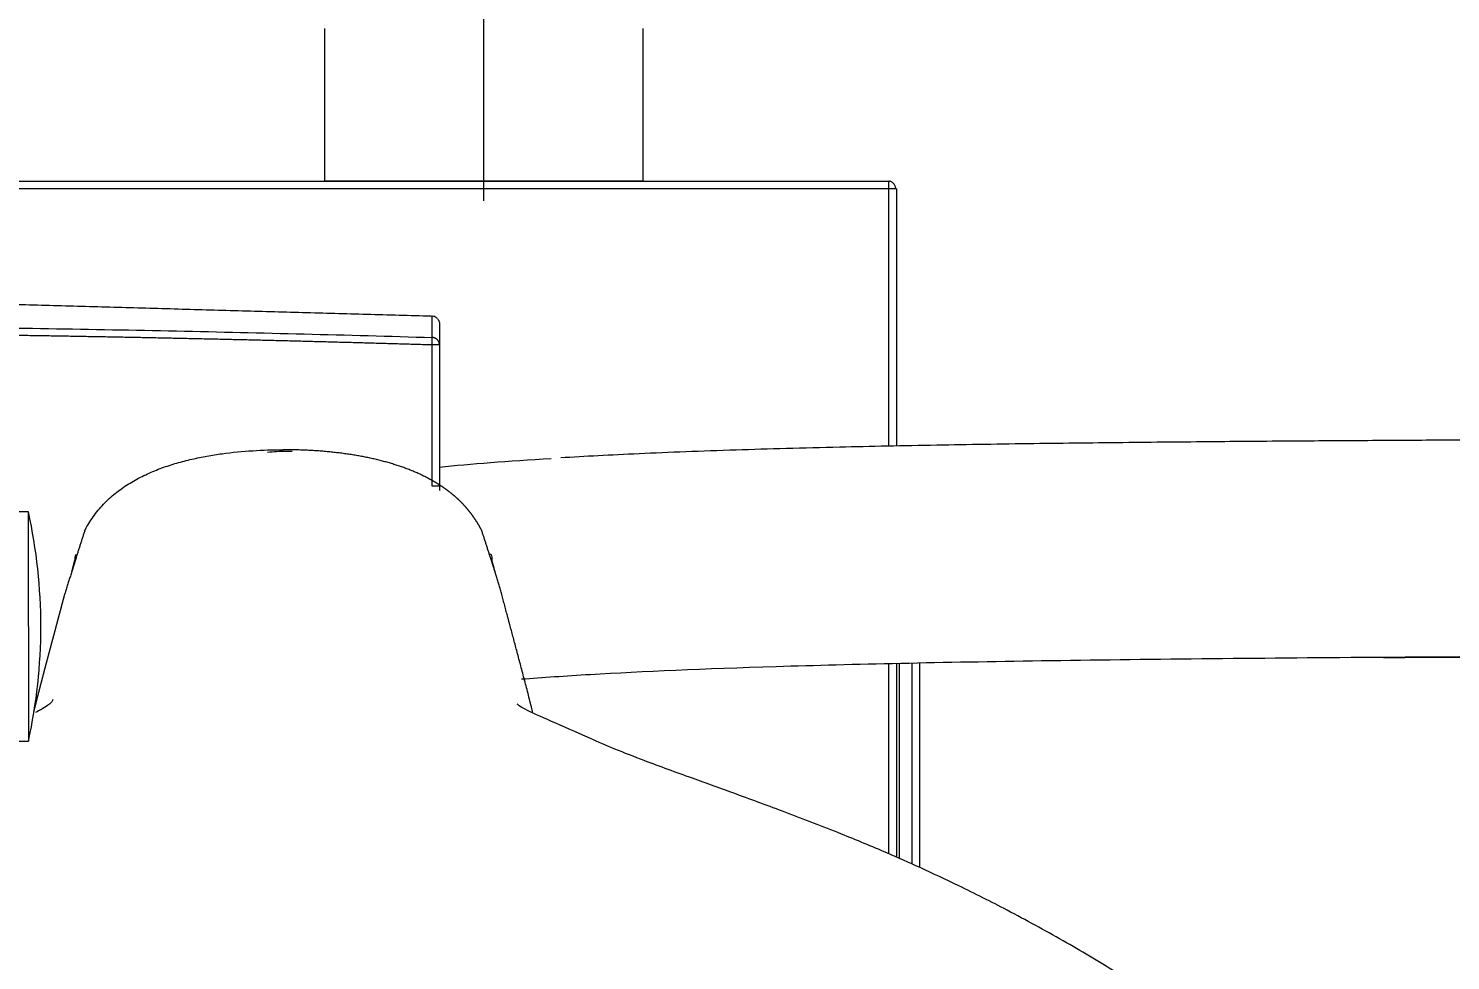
# Model space of a CAD drawing. Extents: x 8896 to 12055, y -91 to 2224.
# Drawn here: x 9926.9 to 10020, y 1918.3 to 1979.3 of the extents above; entities that cross this region are included whole.
import ezdxf

# ---------------------------------------------------------------- set-up
doc = ezdxf.new("R2010")
doc.units = 0
doc.header["$LTSCALE"] = 10
doc.header["$MEASUREMENT"] = 0
doc.header["$PDMODE"] = 3
doc.header["$PDSIZE"] = -10
doc.linetypes.add('CENTER2', pattern=[28.575, 19.05, -3.175, 3.175, -3.175])
doc.layers.get('0').update_dxf_attribs({"linetype": 'CONTINUOUS'})
doc.layers.get('DEFPOINTS').update_dxf_attribs({"linetype": 'CONTINUOUS'})
doc.layers.add('1', color=7, linetype='CONTINUOUS')
doc.layers.add('Cneter', color=1, linetype='CENTER2', lineweight=13)
doc.styles.add('Daelim Dimension', font='')
doc.styles.get('Daelim Dimension').set_extended_font_data('나눔고딕')
doc.dimstyles.new('DEFAULT', dxfattribs={"dimscale": 2, "dimtxt": 2, "dimasz": 2, "dimexe": 0, "dimexo": 2, "dimgap": 1, "dimtad": 1, "dimdec": 1, "dimzin": 9, "dimdsep": 46, "dimtxsty": 'Daelim Dimension', "dimcen": 0.5, "dimclrd": 5, "dimclre": 5, "dimclrt": 256, "dimadec": 1, "dimazin": 0, "dimtfac": 1, "dimtdec": 1, "dimtix": 1, "dimtmove": 0, "dimatfit": 3, "dimfxl": 1, "dimtolj": 1, "dimtzin": 1, "dimlwd": 9, "dimlwe": 9, "dimarcsym": 0})

# ---------------------------------------------------------------- blocks, each defined once
blk = doc.blocks.new('*D24')
at = {"color": 5, "lineweight": 9, "ltscale": 0.5, "transparency": 16777216}
for p, q in [((10020.759, 2037.532), (10186.064, 2037.532)), ((10184.064, 1476.675), (10184.064, 2029.532)), ((9885.814, 1468.675), (10186.064, 1468.675))]:
    blk.add_line(p, q, dxfattribs=at)
at = {"color": 5, "ltscale": 0.5, "transparency": 16777216}
for points in [[(10182.731, 2029.532), (10185.397, 2029.532), (10184.064, 2037.532)], [(10182.731, 1476.675), (10185.397, 1476.675), (10184.064, 1468.675)]]:
    blk.add_solid(points, dxfattribs=at)
at = {"layer": 'DEFPOINTS', "color": 0, "ltscale": 0.5, "transparency": 16777216}
for p in [(10016.759, 2037.532), (10184.064, 2037.532), (9881.814, 1468.675)]:
    blk.add_point(p, dxfattribs=at)
at = {"color": 7, "ltscale": 0.5, "transparency": 16777216, "insert": (10171.177, 1753.103), "char_height": 20, "attachment_point": 5, "rotation": 90, "style": 'Daelim Dimension'}
blk.add_mtext('\\A1;569', dxfattribs=at)

msp = doc.modelspace()

# ---------------------------------------------------------------- linework, layer by layer
at = {"layer": '1', "color": 7, "linetype": 'Continuous', "lineweight": 18}
for p, q in [((9946.357, 1969.28), (9946.357, 1979.28)), ((9967.157, 1979.28), (9967.157, 1969.28)), ((9890.259, 1969.28), (9983.262, 1969.28)), ((9967.157, 1969.28), (9946.357, 1969.28)), ((9983.762, 1968.78), (9983.724, 1968.78)), ((9926.949, 1947.651), (9914.762, 1947.651)), ((9926.949, 1940.151), (9926.949, 1947.651)), ((9926.949, 1940.151), (9926.949, 1932.651)), ((9983.962, 1924.971), (9983.962, 1937.725)), ((9984.762, 1937.743), (9984.762, 1924.616)), ((9914.762, 1932.651), (9926.949, 1932.651))]:
    msp.add_line(p, q, dxfattribs=at)
at = {"layer": '1', "color": 7, "linetype": 'Continuous', "lineweight": 13}
for p, q in [((9983.262, 1968.78), (9890.259, 1968.78)), ((9983.262, 1968.78), (9983.262, 1969.28)), ((9983.724, 1968.78), (9983.262, 1968.78))]:
    msp.add_line(p, q, dxfattribs=at)
at = {"layer": '1', "color": 7, "linetype": 'Continuous', "lineweight": 18}
for start, end in [(0, 12.37363), (347.62637, 0)]:
    msp.add_arc((9892.762, 1940.151), 35, start, end, dxfattribs=at)
at = {"layer": '1', "color": 7, "linetype": 'Continuous', "lineweight": 13}
msp.add_ellipse((9956.465, 1944.644), major_axis=(-0.771, -0.215), ratio=0.101907, start_param=3.140243, end_param=3.649542, dxfattribs=at)
at = {"layer": '1', "color": 7, "linetype": 'Continuous', "lineweight": 18}
for points, knots in [([(9983.724, 1968.78), (9983.721, 1968.811), (9983.71, 1968.873), (9983.679, 1968.966), (9983.634, 1969.054), (9983.576, 1969.131), (9983.507, 1969.196), (9983.429, 1969.245), (9983.344, 1969.275), (9983.287, 1969.281), (9983.258, 1969.28)], [0, 0, 0, 0, 0.118893, 0.242047, 0.366971, 0.491052, 0.616125, 0.7444, 0.873248, 1, 1, 1, 1]), ([(9953.712, 1960.295), (9953.688, 1960.319), (9953.638, 1960.363), (9953.523, 1960.425), (9953.431, 1960.445), (9953.367, 1960.448)], [0, 0, 0, 0, 0.262891, 0.520484, 1, 1, 1, 1]), ([(9953.712, 1960.295), (9953.736, 1960.27), (9953.777, 1960.217), (9953.835, 1960.101), (9953.852, 1960.008), (9953.852, 1959.944)], [0, 0, 0, 0, 0.262896, 0.52049, 1, 1, 1, 1]), ([(9953.852, 1959.948), (9953.852, 1959.948), (9953.852, 1959.901), (9953.852, 1959.542), (9953.852, 1958.947), (9953.852, 1958.575)], [0, 0, 0, 0, 0.177857, 0.588929, 1, 1, 1, 1]), ([(9953.852, 1958.575), (9953.852, 1958.578), (9953.852, 1958.586), (9953.851, 1958.596), (9953.851, 1958.607), (9953.85, 1958.618), (9953.849, 1958.629), (9953.847, 1958.641), (9953.846, 1958.652), (9953.844, 1958.663), (9953.841, 1958.675), (9953.839, 1958.686), (9953.836, 1958.698), (9953.832, 1958.71), (9953.829, 1958.721), (9953.825, 1958.733), (9953.82, 1958.745), (9953.811, 1958.769), (9953.794, 1958.803), (9953.768, 1958.845), (9953.741, 1958.881), (9953.711, 1958.914), (9953.676, 1958.946), (9953.637, 1958.975), (9953.598, 1958.999), (9953.564, 1959.015), (9953.537, 1959.026), (9953.518, 1959.033), (9953.498, 1959.04), (9953.478, 1959.045), (9953.457, 1959.05), (9953.436, 1959.054), (9953.415, 1959.057), (9953.393, 1959.059), (9953.379, 1959.06), (9953.371, 1959.06)], [0, 0, 0, 0, 0.014219, 0.028632, 0.043239, 0.058038, 0.073027, 0.088206, 0.103572, 0.119123, 0.134856, 0.15077, 0.166862, 0.183129, 0.199567, 0.216174, 0.232946, 0.24988, 0.320664, 0.385867, 0.445562, 0.499889, 0.566214, 0.629818, 0.690943, 0.749899, 0.776889, 0.803997, 0.831257, 0.858702, 0.886367, 0.91429, 0.94251, 0.971066, 1, 1, 1, 1]), ([(10106, 1952.354), (10104.837, 1952.359), (10102.134, 1952.368), (10096.812, 1952.382), (10090.816, 1952.395), (10084.408, 1952.408), (10077.199, 1952.42), (10069.319, 1952.43), (10060.955, 1952.436), (10052.869, 1952.435), (10045.159, 1952.428), (10037.912, 1952.414), (10031.36, 1952.394), (10025.513, 1952.371), (10020.324, 1952.345), (10015.371, 1952.315), (10010.257, 1952.282), (10004.693, 1952.239), (9998.751, 1952.184), (9992.534, 1952.11), (9986.175, 1952.012), (9979.574, 1951.879), (9972.967, 1951.697), (9966.877, 1951.464), (9963.356, 1951.278), (9961.788, 1951.181)], [0, 0, 0, 0, 0.049637, 0.09733, 0.143087, 0.186927, 0.228849, 0.280846, 0.329578, 0.37505, 0.420155, 0.461526, 0.499166, 0.533078, 0.563262, 0.590626, 0.621379, 0.65552, 0.693045, 0.733955, 0.778259, 0.825958, 0.882354, 0.942883, 1, 1, 1, 1]), ([(9930.628, 1946.416), (9930.693, 1946.54), (9930.76, 1946.663), (9931.008, 1947.086), (9931.206, 1947.376), (9931.534, 1947.791), (9931.648, 1947.925), (9931.886, 1948.185), (9932.01, 1948.311), (9932.265, 1948.553), (9932.397, 1948.669), (9932.667, 1948.892), (9932.943, 1949.106), (9933.23, 1949.303), (9933.522, 1949.491), (9933.818, 1949.67), (9934.122, 1949.834), (9934.428, 1949.991), (9934.583, 1950.066), (9935.051, 1950.279), (9935.368, 1950.408), (9936.009, 1950.642), (9936.332, 1950.747), (9936.983, 1950.937), (9937.311, 1951.022), (9937.969, 1951.174), (9938.299, 1951.241), (9938.961, 1951.361), (9939.293, 1951.413), (9940.291, 1951.549), (9940.958, 1951.613), (9942.292, 1951.697), (9942.96, 1951.717), (9943.627, 1951.717)], [0, 0, 0, 0, 0.027761, 0.027761, 0.097207, 0.097207, 0.131929, 0.131929, 0.166652, 0.166652, 0.201375, 0.201375, 0.236098, 0.270821, 0.270821, 0.305544, 0.340266, 0.340266, 0.374989, 0.374989, 0.444435, 0.444435, 0.51388, 0.51388, 0.583326, 0.583326, 0.652772, 0.652772, 0.722217, 0.722217, 0.861109, 0.861109, 1, 1, 1, 1]), ([(9956.627, 1946.411), (9956.623, 1946.418), (9956.613, 1946.439), (9956.595, 1946.473), (9956.573, 1946.514), (9956.551, 1946.554), (9956.529, 1946.594), (9956.507, 1946.635), (9956.485, 1946.675), (9956.462, 1946.715), (9956.439, 1946.754), (9956.416, 1946.794), (9956.392, 1946.833), (9956.369, 1946.873), (9956.345, 1946.912), (9956.321, 1946.951), (9956.296, 1946.99), (9956.272, 1947.029), (9956.247, 1947.068), (9956.222, 1947.106), (9956.197, 1947.145), (9956.171, 1947.183), (9956.146, 1947.221), (9956.12, 1947.259), (9956.093, 1947.297), (9956.067, 1947.334), (9956.04, 1947.372), (9956.014, 1947.409), (9955.987, 1947.446), (9955.959, 1947.483), (9955.932, 1947.52), (9955.904, 1947.556), (9955.876, 1947.593), (9955.848, 1947.629), (9955.819, 1947.665), (9955.791, 1947.701), (9955.762, 1947.737), (9955.733, 1947.773), (9955.703, 1947.808), (9955.674, 1947.843), (9955.644, 1947.878), (9955.614, 1947.913), (9955.584, 1947.948), (9955.553, 1947.982), (9955.523, 1948.016), (9955.492, 1948.051), (9955.461, 1948.084), (9955.429, 1948.118), (9955.398, 1948.152), (9955.366, 1948.185), (9955.334, 1948.218), (9955.302, 1948.251), (9955.269, 1948.284), (9955.237, 1948.316), (9955.204, 1948.349), (9955.171, 1948.381), (9955.138, 1948.413), (9955.104, 1948.445), (9955.071, 1948.476), (9955.037, 1948.508), (9955.003, 1948.539), (9954.968, 1948.57), (9954.934, 1948.601), (9954.899, 1948.632), (9954.864, 1948.662), (9954.829, 1948.692), (9954.794, 1948.723), (9954.758, 1948.753), (9954.722, 1948.782), (9954.687, 1948.812), (9954.65, 1948.841), (9954.614, 1948.871), (9954.578, 1948.9), (9954.541, 1948.928), (9954.504, 1948.957), (9954.467, 1948.986), (9954.43, 1949.014), (9954.392, 1949.042), (9954.355, 1949.07), (9954.317, 1949.098), (9954.279, 1949.126), (9954.241, 1949.153), (9954.202, 1949.18), (9954.164, 1949.207), (9954.125, 1949.234), (9954.086, 1949.261), (9954.047, 1949.288), (9954.008, 1949.314), (9953.968, 1949.34), (9953.929, 1949.366), (9953.889, 1949.392), (9953.849, 1949.418), (9953.809, 1949.444), (9953.768, 1949.469), (9953.728, 1949.494), (9953.687, 1949.519), (9953.646, 1949.544), (9953.605, 1949.569), (9953.564, 1949.593), (9953.523, 1949.618), (9953.481, 1949.642), (9953.44, 1949.666), (9953.398, 1949.69), (9953.356, 1949.714), (9953.314, 1949.737), (9953.272, 1949.76), (9953.229, 1949.784), (9953.187, 1949.807), (9953.144, 1949.83), (9953.101, 1949.852), (9953.058, 1949.875), (9952.989, 1949.911), (9952.893, 1949.959), (9952.77, 1950.02), (9952.645, 1950.079), (9952.519, 1950.138), (9952.391, 1950.196), (9952.261, 1950.252), (9952.129, 1950.308), (9951.996, 1950.363), (9951.861, 1950.416), (9951.724, 1950.469), (9951.586, 1950.52), (9951.446, 1950.571), (9951.304, 1950.62), (9951.161, 1950.669), (9951.016, 1950.716), (9950.87, 1950.762), (9950.722, 1950.807), (9950.572, 1950.851), (9950.421, 1950.894), (9950.269, 1950.936), (9950.115, 1950.977), (9949.959, 1951.017), (9949.802, 1951.056), (9949.644, 1951.093), (9949.484, 1951.13), (9949.323, 1951.165), (9949.161, 1951.2), (9948.997, 1951.233), (9948.832, 1951.265), (9948.666, 1951.296), (9948.498, 1951.326), (9948.329, 1951.355), (9948.159, 1951.382), (9947.988, 1951.409), (9947.816, 1951.434), (9947.642, 1951.459), (9947.468, 1951.482), (9947.292, 1951.504), (9947.116, 1951.525), (9946.939, 1951.545), (9946.76, 1951.564), (9946.581, 1951.582), (9946.401, 1951.598), (9946.22, 1951.614), (9946.038, 1951.628), (9945.856, 1951.641), (9945.673, 1951.654), (9945.489, 1951.665), (9945.305, 1951.675), (9945.12, 1951.684), (9944.935, 1951.692), (9944.749, 1951.699), (9944.563, 1951.704), (9944.376, 1951.709), (9944.189, 1951.713), (9944.002, 1951.715), (9943.815, 1951.717), (9943.69, 1951.717), (9943.627, 1951.717)], [0, 0, 0, 0, 0.001659, 0.004781, 0.007904, 0.011027, 0.01415, 0.017273, 0.020396, 0.023519, 0.026642, 0.029765, 0.032888, 0.036011, 0.039134, 0.042257, 0.04538, 0.048503, 0.051626, 0.054749, 0.057871, 0.060994, 0.064117, 0.06724, 0.070362, 0.073485, 0.076607, 0.07973, 0.082853, 0.085975, 0.089098, 0.09222, 0.095343, 0.098465, 0.101588, 0.104711, 0.107834, 0.110956, 0.114079, 0.117203, 0.120326, 0.123449, 0.126573, 0.129697, 0.132821, 0.135945, 0.13907, 0.142195, 0.145321, 0.148447, 0.151574, 0.154702, 0.157831, 0.160961, 0.164092, 0.167224, 0.170357, 0.173492, 0.176629, 0.179767, 0.182906, 0.186048, 0.189191, 0.192336, 0.195483, 0.198632, 0.201783, 0.204936, 0.208092, 0.21125, 0.21441, 0.217573, 0.220738, 0.223906, 0.227077, 0.23025, 0.233426, 0.236605, 0.239787, 0.242972, 0.24616, 0.249351, 0.252545, 0.255742, 0.258943, 0.262147, 0.265354, 0.268564, 0.271778, 0.274995, 0.278216, 0.28144, 0.284668, 0.2879, 0.291135, 0.294374, 0.297616, 0.300862, 0.304112, 0.307366, 0.310623, 0.313884, 0.317149, 0.320418, 0.323691, 0.326968, 0.330248, 0.333533, 0.336821, 0.340114, 0.34341, 0.346711, 0.355931, 0.365227, 0.3746, 0.384049, 0.393576, 0.403181, 0.412864, 0.422626, 0.432466, 0.442386, 0.452385, 0.462464, 0.472623, 0.482861, 0.493179, 0.503576, 0.514053, 0.524608, 0.535242, 0.545954, 0.556744, 0.567612, 0.578556, 0.589575, 0.60067, 0.61184, 0.623083, 0.634399, 0.645786, 0.657244, 0.668771, 0.680366, 0.692028, 0.703756, 0.715547, 0.727401, 0.739316, 0.75129, 0.763322, 0.775409, 0.78755, 0.799743, 0.811986, 0.824277, 0.836613, 0.848993, 0.861414, 0.873873, 0.886368, 0.898897, 0.911457, 0.924045, 0.936658, 0.949294, 0.961949, 0.97462, 0.987305, 1, 1, 1, 1]), ([(9929.784, 1943.748), (9929.79, 1943.771), (9929.812, 1943.854), (9929.85, 1943.995), (9929.896, 1944.169), (9929.942, 1944.339), (9929.972, 1944.45), (9929.986, 1944.505)], [0, 0, 0, 0, 0.090214, 0.323923, 0.553644, 0.779097, 1, 1, 1, 1]), ([(9930.018, 1944.857), (9930.002, 1944.799), (9929.991, 1944.739), (9929.981, 1944.621), (9929.981, 1944.562), (9929.986, 1944.505)], [0, 0, 0, 0, 0.5, 0.5, 1, 1, 1, 1]), ([(9957.268, 1944.504), (9957.277, 1944.471), (9957.295, 1944.405), (9957.322, 1944.304), (9957.349, 1944.201), (9957.377, 1944.097), (9957.406, 1943.992), (9957.434, 1943.885), (9957.456, 1943.805), (9957.467, 1943.761), (9957.469, 1943.754)], [0, 0, 0, 0, 0.13369, 0.269107, 0.406187, 0.544867, 0.685085, 0.826779, 0.969886, 1, 1, 1, 1]), ([(9927.292, 1934.518), (9927.292, 1934.519), (9927.293, 1934.521), (9927.295, 1934.531), (9927.298, 1934.54), (9927.302, 1934.558), (9927.304, 1934.567), (9927.309, 1934.585), (9927.311, 1934.594), (9927.315, 1934.612), (9927.318, 1934.621), (9927.322, 1934.639), (9927.324, 1934.648), (9927.329, 1934.665), (9927.331, 1934.674), (9927.335, 1934.692), (9927.338, 1934.701), (9927.342, 1934.719), (9927.344, 1934.728), (9927.349, 1934.746), (9927.351, 1934.754), (9927.355, 1934.772), (9927.357, 1934.781), (9927.362, 1934.799), (9927.364, 1934.808), (9927.368, 1934.825), (9927.371, 1934.834), (9927.375, 1934.852), (9927.377, 1934.861), (9927.382, 1934.878), (9927.384, 1934.887), (9927.388, 1934.905), (9927.391, 1934.914), (9927.395, 1934.931), (9927.397, 1934.94), (9927.402, 1934.957), (9927.404, 1934.966), (9927.408, 1934.984), (9927.41, 1934.993), (9927.415, 1935.01), (9927.417, 1935.019), (9927.421, 1935.036), (9927.424, 1935.045), (9927.428, 1935.063), (9927.43, 1935.071), (9927.435, 1935.089), (9927.437, 1935.098), (9927.441, 1935.115), (9927.443, 1935.124), (9927.448, 1935.141), (9927.45, 1935.15), (9927.455, 1935.168), (9927.457, 1935.176), (9927.461, 1935.194), (9927.463, 1935.203), (9927.468, 1935.22), (9927.47, 1935.229), (9927.475, 1935.246), (9927.477, 1935.255), (9927.481, 1935.273), (9927.483, 1935.281), (9927.488, 1935.299), (9927.49, 1935.308), (9927.495, 1935.325), (9927.497, 1935.334), (9927.501, 1935.352), (9927.503, 1935.36), (9927.508, 1935.378), (9927.51, 1935.387), (9927.515, 1935.404), (9927.517, 1935.413), (9927.521, 1935.431), (9927.524, 1935.44), (9927.528, 1935.457), (9927.53, 1935.466), (9927.535, 1935.484), (9927.537, 1935.492), (9927.542, 1935.51), (9927.544, 1935.519), (9927.548, 1935.536), (9927.551, 1935.545), (9927.555, 1935.563), (9927.557, 1935.572), (9927.562, 1935.589), (9927.564, 1935.598), (9927.569, 1935.616), (9927.571, 1935.625), (9927.575, 1935.642), (9927.578, 1935.651), (9927.582, 1935.669), (9927.585, 1935.678), (9927.589, 1935.695), (9927.591, 1935.704), (9927.596, 1935.722), (9927.598, 1935.731), (9927.603, 1935.749), (9927.605, 1935.757), (9927.61, 1935.775), (9927.612, 1935.784), (9927.616, 1935.802), (9927.619, 1935.811), (9927.623, 1935.828), (9927.625, 1935.837), (9927.63, 1935.855), (9927.632, 1935.864), (9927.637, 1935.882), (9927.639, 1935.891), (9927.644, 1935.908), (9927.646, 1935.917), (9927.651, 1935.935), (9927.653, 1935.944), (9927.657, 1935.962), (9927.66, 1935.97), (9927.664, 1935.988), (9927.667, 1935.997), (9927.671, 1936.015), (9927.673, 1936.024), (9927.678, 1936.041), (9927.68, 1936.05), (9927.685, 1936.068), (9927.687, 1936.077), (9927.692, 1936.095), (9927.694, 1936.104), (9927.699, 1936.121), (9927.701, 1936.13), (9927.706, 1936.148), (9927.708, 1936.157), (9927.712, 1936.175), (9927.715, 1936.184), (9927.719, 1936.201), (9927.722, 1936.21), (9927.726, 1936.228), (9927.729, 1936.237), (9927.733, 1936.255), (9927.736, 1936.264), (9927.74, 1936.281), (9927.742, 1936.29), (9927.747, 1936.308), (9927.749, 1936.317), (9927.754, 1936.335), (9927.756, 1936.344), (9927.761, 1936.361), (9927.763, 1936.37), (9927.768, 1936.388), (9927.77, 1936.397), (9927.775, 1936.415), (9927.777, 1936.424), (9927.782, 1936.441), (9927.784, 1936.45), (9927.789, 1936.468), (9927.791, 1936.477), (9927.796, 1936.495), (9927.798, 1936.504), (9927.803, 1936.522), (9927.805, 1936.531), (9927.81, 1936.548), (9927.812, 1936.557), (9927.817, 1936.575), (9927.819, 1936.584), (9927.823, 1936.602), (9927.826, 1936.611), (9927.83, 1936.629), (9927.833, 1936.637), (9927.837, 1936.655), (9927.84, 1936.664), (9927.844, 1936.682), (9927.847, 1936.691), (9927.851, 1936.709), (9927.854, 1936.718), (9927.858, 1936.736), (9927.861, 1936.745), (9927.865, 1936.762), (9927.868, 1936.771), (9927.872, 1936.789), (9927.875, 1936.798), (9927.879, 1936.816), (9927.882, 1936.825), (9927.887, 1936.843), (9927.889, 1936.852), (9927.894, 1936.87), (9927.896, 1936.879), (9927.901, 1936.897), (9927.903, 1936.905), (9927.908, 1936.923), (9927.91, 1936.932), (9927.915, 1936.95), (9927.917, 1936.959), (9927.922, 1936.977), (9927.924, 1936.986), (9927.929, 1937.004), (9927.931, 1937.013), (9927.936, 1937.031), (9927.938, 1937.04), (9927.943, 1937.058), (9927.945, 1937.067), (9927.95, 1937.084), (9927.952, 1937.093), (9927.957, 1937.111), (9927.959, 1937.12), (9927.964, 1937.138), (9927.966, 1937.147), (9927.971, 1937.165), (9927.973, 1937.173), (9927.978, 1937.191), (9927.98, 1937.2), (9927.985, 1937.218), (9927.987, 1937.227), (9927.992, 1937.244), (9927.994, 1937.253), (9927.999, 1937.271), (9928.001, 1937.28), (9928.006, 1937.298), (9928.008, 1937.306), (9928.013, 1937.324), (9928.015, 1937.333), (9928.02, 1937.351), (9928.022, 1937.36), (9928.027, 1937.377), (9928.029, 1937.386), (9928.034, 1937.404), (9928.036, 1937.412), (9928.041, 1937.43), (9928.043, 1937.439), (9928.048, 1937.456), (9928.05, 1937.465), (9928.055, 1937.483), (9928.057, 1937.492), (9928.062, 1937.509), (9928.064, 1937.518), (9928.069, 1937.535), (9928.071, 1937.544), (9928.076, 1937.562), (9928.078, 1937.571), (9928.083, 1937.588), (9928.085, 1937.597), (9928.09, 1937.614), (9928.092, 1937.623), (9928.097, 1937.64), (9928.099, 1937.649), (9928.104, 1937.667), (9928.106, 1937.675), (9928.11, 1937.693), (9928.113, 1937.701), (9928.117, 1937.719), (9928.12, 1937.728), (9928.124, 1937.745), (9928.127, 1937.754), (9928.131, 1937.771), (9928.134, 1937.78), (9928.138, 1937.797), (9928.14, 1937.806), (9928.145, 1937.823), (9928.147, 1937.832), (9928.152, 1937.849), (9928.154, 1937.857), (9928.159, 1937.875), (9928.161, 1937.883), (9928.166, 1937.901), (9928.168, 1937.909), (9928.173, 1937.926), (9928.175, 1937.935), (9928.179, 1937.952), (9928.182, 1937.961), (9928.186, 1937.978), (9928.189, 1937.987), (9928.193, 1938.004), (9928.195, 1938.012), (9928.2, 1938.03), (9928.202, 1938.038), (9928.207, 1938.055), (9928.209, 1938.064), (9928.214, 1938.081), (9928.216, 1938.09), (9928.22, 1938.107), (9928.223, 1938.115), (9928.227, 1938.132), (9928.23, 1938.141), (9928.234, 1938.158), (9928.236, 1938.167), (9928.241, 1938.184), (9928.243, 1938.192), (9928.248, 1938.209), (9928.25, 1938.218), (9928.255, 1938.235), (9928.257, 1938.243), (9928.261, 1938.26), (9928.264, 1938.269), (9928.268, 1938.286), (9928.271, 1938.295), (9928.275, 1938.312), (9928.277, 1938.32), (9928.282, 1938.337), (9928.284, 1938.346), (9928.289, 1938.363), (9928.291, 1938.371), (9928.295, 1938.388), (9928.298, 1938.397), (9928.302, 1938.413), (9928.305, 1938.422), (9928.309, 1938.439), (9928.311, 1938.447), (9928.316, 1938.464), (9928.318, 1938.473), (9928.323, 1938.49), (9928.325, 1938.498), (9928.329, 1938.515), (9928.332, 1938.523), (9928.336, 1938.54), (9928.338, 1938.549), (9928.343, 1938.566), (9928.345, 1938.574), (9928.35, 1938.591), (9928.352, 1938.599), (9928.356, 1938.616), (9928.359, 1938.624), (9928.363, 1938.641), (9928.365, 1938.65), (9928.37, 1938.666), (9928.372, 1938.675), (9928.377, 1938.692), (9928.379, 1938.7), (9928.383, 1938.717), (9928.386, 1938.725), (9928.39, 1938.742), (9928.392, 1938.75), (9928.397, 1938.767), (9928.399, 1938.775), (9928.403, 1938.792), (9928.406, 1938.8), (9928.41, 1938.817), (9928.412, 1938.825), (9928.417, 1938.842), (9928.419, 1938.85), (9928.423, 1938.867), (9928.426, 1938.875), (9928.43, 1938.891), (9928.432, 1938.9), (9928.437, 1938.916), (9928.439, 1938.924), (9928.443, 1938.941), (9928.446, 1938.949), (9928.45, 1938.966), (9928.452, 1938.974), (9928.457, 1938.991), (9928.459, 1938.999), (9928.463, 1939.015), (9928.465, 1939.023), (9928.47, 1939.04), (9928.472, 1939.048), (9928.476, 1939.065), (9928.479, 1939.073), (9928.483, 1939.089), (9928.485, 1939.097), (9928.49, 1939.114), (9928.492, 1939.122), (9928.496, 1939.138), (9928.498, 1939.147), (9928.503, 1939.163), (9928.505, 1939.171), (9928.509, 1939.188), (9928.512, 1939.196), (9928.516, 1939.212), (9928.518, 1939.22), (9928.523, 1939.237), (9928.525, 1939.245), (9928.529, 1939.261), (9928.531, 1939.269), (9928.536, 1939.286), (9928.538, 1939.294), (9928.542, 1939.31), (9928.544, 1939.318), (9928.549, 1939.335), (9928.551, 1939.343), (9928.555, 1939.359), (9928.558, 1939.367), (9928.562, 1939.383), (9928.564, 1939.392), (9928.568, 1939.408), (9928.571, 1939.416), (9928.575, 1939.432), (9928.577, 1939.44), (9928.582, 1939.457), (9928.584, 1939.465), (9928.588, 1939.481), (9928.59, 1939.489), (9928.595, 1939.505), (9928.597, 1939.513), (9928.601, 1939.53), (9928.603, 1939.538), (9928.608, 1939.554), (9928.61, 1939.562), (9928.614, 1939.578), (9928.616, 1939.586), (9928.621, 1939.602), (9928.623, 1939.61), (9928.627, 1939.627), (9928.629, 1939.635), (9928.634, 1939.651), (9928.636, 1939.659), (9928.64, 1939.675), (9928.642, 1939.683), (9928.647, 1939.699), (9928.649, 1939.707), (9928.653, 1939.724), (9928.655, 1939.732), (9928.66, 1939.748), (9928.662, 1939.756), (9928.666, 1939.772), (9928.668, 1939.78), (9928.673, 1939.796), (9928.675, 1939.804), (9928.679, 1939.82), (9928.681, 1939.828), (9928.685, 1939.844), (9928.688, 1939.852), (9928.692, 1939.869), (9928.694, 1939.877), (9928.698, 1939.893), (9928.701, 1939.901), (9928.705, 1939.917), (9928.707, 1939.925), (9928.711, 1939.941), (9928.714, 1939.949), (9928.718, 1939.965), (9928.72, 1939.973), (9928.724, 1939.989), (9928.726, 1939.997), (9928.731, 1940.013), (9928.733, 1940.021), (9928.737, 1940.038), (9928.739, 1940.046), (9928.744, 1940.062), (9928.746, 1940.07), (9928.75, 1940.086), (9928.752, 1940.094), (9928.757, 1940.11), (9928.759, 1940.118), (9928.763, 1940.134), (9928.765, 1940.142), (9928.769, 1940.158), (9928.772, 1940.166), (9928.776, 1940.182), (9928.778, 1940.19), (9928.782, 1940.206), (9928.784, 1940.214), (9928.789, 1940.23), (9928.791, 1940.238), (9928.795, 1940.254), (9928.797, 1940.262), (9928.802, 1940.278), (9928.804, 1940.286), (9928.808, 1940.302), (9928.81, 1940.31), (9928.815, 1940.326), (9928.817, 1940.334), (9928.821, 1940.351), (9928.823, 1940.359), (9928.827, 1940.375), (9928.83, 1940.383), (9928.834, 1940.399), (9928.836, 1940.407), (9928.84, 1940.423), (9928.842, 1940.431), (9928.847, 1940.447), (9928.849, 1940.455), (9928.853, 1940.471), (9928.855, 1940.479), (9928.86, 1940.495), (9928.862, 1940.503), (9928.866, 1940.519), (9928.868, 1940.527), (9928.872, 1940.543), (9928.874, 1940.551), (9928.879, 1940.567), (9928.881, 1940.575), (9928.885, 1940.591), (9928.887, 1940.599), (9928.892, 1940.615), (9928.894, 1940.623), (9928.898, 1940.639), (9928.9, 1940.647), (9928.904, 1940.663), (9928.907, 1940.671), (9928.911, 1940.687), (9928.913, 1940.695), (9928.917, 1940.711), (9928.919, 1940.719), (9928.924, 1940.735), (9928.926, 1940.743), (9928.93, 1940.759), (9928.932, 1940.767), (9928.936, 1940.782), (9928.939, 1940.79), (9928.943, 1940.806), (9928.945, 1940.814), (9928.949, 1940.83), (9928.951, 1940.838), (9928.956, 1940.854), (9928.958, 1940.862), (9928.962, 1940.878), (9928.964, 1940.886), (9928.968, 1940.902), (9928.97, 1940.91), (9928.975, 1940.926), (9928.977, 1940.934), (9928.981, 1940.95), (9928.983, 1940.958), (9928.988, 1940.974), (9928.99, 1940.982), (9928.994, 1940.998), (9928.996, 1941.006), (9929, 1941.022), (9929.002, 1941.03), (9929.007, 1941.046), (9929.009, 1941.054), (9929.013, 1941.07), (9929.015, 1941.078), (9929.019, 1941.094), (9929.022, 1941.102), (9929.026, 1941.118), (9929.028, 1941.126), (9929.032, 1941.142), (9929.034, 1941.15), (9929.039, 1941.166), (9929.041, 1941.174), (9929.045, 1941.19), (9929.047, 1941.198), (9929.051, 1941.213), (9929.053, 1941.221), (9929.058, 1941.237), (9929.06, 1941.245), (9929.064, 1941.261), (9929.066, 1941.269), (9929.07, 1941.285), (9929.073, 1941.293), (9929.077, 1941.309), (9929.079, 1941.317), (9929.083, 1941.333), (9929.085, 1941.341), (9929.09, 1941.357), (9929.092, 1941.365), (9929.096, 1941.381), (9929.098, 1941.389), (9929.102, 1941.405), (9929.105, 1941.413), (9929.109, 1941.429), (9929.111, 1941.437), (9929.115, 1941.453), (9929.117, 1941.461), (9929.121, 1941.477), (9929.124, 1941.485), (9929.128, 1941.501), (9929.13, 1941.509), (9929.134, 1941.525), (9929.136, 1941.533), (9929.141, 1941.549), (9929.143, 1941.557), (9929.147, 1941.572), (9929.149, 1941.58), (9929.153, 1941.596), (9929.155, 1941.604), (9929.16, 1941.62), (9929.162, 1941.628), (9929.166, 1941.644), (9929.168, 1941.652), (9929.172, 1941.668), (9929.175, 1941.676), (9929.179, 1941.692), (9929.181, 1941.7), (9929.185, 1941.716), (9929.187, 1941.724), (9929.192, 1941.74), (9929.194, 1941.748), (9929.198, 1941.764), (9929.2, 1941.772), (9929.204, 1941.788), (9929.206, 1941.796), (9929.211, 1941.812), (9929.213, 1941.82), (9929.217, 1941.836), (9929.219, 1941.844), (9929.224, 1941.86), (9929.226, 1941.868), (9929.23, 1941.884), (9929.232, 1941.892), (9929.236, 1941.908), (9929.238, 1941.916), (9929.243, 1941.932), (9929.245, 1941.94), (9929.249, 1941.956), (9929.251, 1941.964), (9929.255, 1941.98), (9929.258, 1941.988), (9929.262, 1942.004), (9929.264, 1942.012), (9929.268, 1942.028), (9929.27, 1942.037), (9929.275, 1942.053), (9929.277, 1942.061), (9929.281, 1942.077), (9929.283, 1942.085), (9929.287, 1942.101), (9929.29, 1942.109), (9929.294, 1942.125), (9929.296, 1942.133), (9929.3, 1942.149), (9929.302, 1942.157), (9929.307, 1942.173), (9929.309, 1942.181), (9929.313, 1942.197), (9929.315, 1942.206), (9929.32, 1942.222), (9929.322, 1942.23), (9929.326, 1942.246), (9929.328, 1942.254), (9929.332, 1942.27), (9929.335, 1942.278), (9929.339, 1942.294), (9929.341, 1942.302), (9929.344, 1942.314), (9929.345, 1942.317), (9929.346, 1942.321)], [0, 0, 0, 0, 0.000521, 0.000521, 0.003561, 0.003561, 0.0066, 0.0066, 0.009637, 0.009637, 0.012673, 0.012673, 0.015708, 0.015708, 0.018741, 0.018741, 0.021773, 0.021773, 0.024804, 0.024804, 0.027832, 0.027832, 0.030859, 0.030859, 0.033884, 0.033884, 0.036906, 0.036906, 0.039927, 0.039927, 0.042945, 0.042945, 0.045961, 0.045961, 0.048975, 0.048975, 0.051987, 0.051987, 0.054997, 0.054997, 0.058005, 0.058005, 0.061012, 0.061012, 0.064022, 0.064022, 0.067036, 0.067036, 0.070054, 0.070054, 0.073075, 0.073075, 0.0761, 0.0761, 0.079129, 0.079129, 0.082162, 0.082162, 0.085198, 0.085198, 0.088238, 0.088238, 0.091282, 0.091282, 0.09433, 0.09433, 0.097382, 0.097382, 0.100438, 0.100438, 0.103498, 0.103498, 0.106563, 0.106563, 0.109632, 0.109632, 0.112705, 0.112705, 0.115783, 0.115783, 0.118865, 0.118865, 0.121952, 0.121952, 0.125044, 0.125044, 0.12814, 0.12814, 0.131241, 0.131241, 0.134346, 0.134346, 0.137456, 0.137456, 0.140571, 0.140571, 0.143689, 0.143689, 0.146811, 0.146811, 0.149935, 0.149935, 0.153062, 0.153062, 0.156192, 0.156192, 0.159325, 0.159325, 0.162461, 0.162461, 0.1656, 0.1656, 0.168742, 0.168742, 0.171887, 0.171887, 0.175035, 0.175035, 0.178186, 0.178186, 0.181341, 0.181341, 0.184498, 0.184498, 0.187658, 0.187658, 0.190821, 0.190821, 0.193988, 0.193988, 0.197157, 0.197157, 0.200329, 0.200329, 0.203504, 0.203504, 0.206683, 0.206683, 0.209864, 0.209864, 0.213048, 0.213048, 0.216236, 0.216236, 0.219426, 0.219426, 0.22262, 0.22262, 0.225817, 0.225817, 0.229017, 0.229017, 0.23222, 0.23222, 0.235426, 0.235426, 0.238636, 0.238636, 0.241849, 0.241849, 0.245065, 0.245065, 0.248286, 0.248286, 0.251509, 0.251509, 0.254737, 0.254737, 0.257967, 0.257967, 0.261202, 0.261202, 0.26444, 0.26444, 0.267681, 0.267681, 0.270927, 0.270927, 0.274176, 0.274176, 0.277428, 0.277428, 0.280685, 0.280685, 0.283945, 0.283945, 0.287209, 0.287209, 0.290475, 0.290475, 0.293741, 0.293741, 0.297005, 0.297005, 0.30027, 0.30027, 0.303533, 0.303533, 0.306796, 0.306796, 0.310058, 0.310058, 0.31332, 0.31332, 0.316581, 0.316581, 0.319841, 0.319841, 0.323101, 0.323101, 0.32636, 0.32636, 0.329618, 0.329618, 0.332876, 0.332876, 0.336133, 0.336133, 0.339389, 0.339389, 0.342645, 0.342645, 0.3459, 0.3459, 0.349154, 0.349154, 0.352407, 0.352407, 0.355658, 0.355658, 0.358908, 0.358908, 0.362157, 0.362157, 0.365405, 0.365405, 0.368652, 0.368652, 0.371897, 0.371897, 0.375142, 0.375142, 0.378385, 0.378385, 0.381626, 0.381626, 0.384867, 0.384867, 0.388106, 0.388106, 0.391344, 0.391344, 0.394581, 0.394581, 0.397817, 0.397817, 0.401051, 0.401051, 0.404284, 0.404284, 0.407516, 0.407516, 0.410748, 0.410748, 0.41398, 0.41398, 0.417211, 0.417211, 0.420443, 0.420443, 0.423675, 0.423675, 0.426907, 0.426907, 0.430139, 0.430139, 0.433371, 0.433371, 0.436603, 0.436603, 0.439836, 0.439836, 0.443068, 0.443068, 0.4463, 0.4463, 0.449533, 0.449533, 0.452765, 0.452765, 0.455998, 0.455998, 0.459231, 0.459231, 0.462463, 0.462463, 0.465696, 0.465696, 0.468929, 0.468929, 0.472162, 0.472162, 0.475395, 0.475395, 0.478627, 0.478627, 0.481857, 0.481857, 0.485087, 0.485087, 0.488314, 0.488314, 0.491541, 0.491541, 0.494766, 0.494766, 0.49799, 0.49799, 0.501212, 0.501212, 0.504433, 0.504433, 0.507652, 0.507652, 0.510871, 0.510871, 0.514087, 0.514087, 0.517303, 0.517303, 0.520517, 0.520517, 0.523729, 0.523729, 0.526941, 0.526941, 0.530151, 0.530151, 0.533359, 0.533359, 0.536566, 0.536566, 0.539772, 0.539772, 0.542976, 0.542976, 0.546179, 0.546179, 0.549381, 0.549381, 0.552583, 0.552583, 0.555785, 0.555785, 0.558988, 0.558988, 0.562192, 0.562192, 0.565397, 0.565397, 0.568601, 0.568601, 0.571807, 0.571807, 0.575013, 0.575013, 0.578219, 0.578219, 0.581427, 0.581427, 0.584634, 0.584634, 0.587843, 0.587843, 0.591051, 0.591051, 0.594261, 0.594261, 0.597471, 0.597471, 0.600681, 0.600681, 0.603893, 0.603893, 0.607104, 0.607104, 0.610316, 0.610316, 0.613529, 0.613529, 0.616743, 0.616743, 0.619957, 0.619957, 0.623171, 0.623171, 0.626386, 0.626386, 0.629602, 0.629602, 0.63282, 0.63282, 0.63604, 0.63604, 0.639261, 0.639261, 0.642485, 0.642485, 0.645711, 0.645711, 0.648938, 0.648938, 0.652167, 0.652167, 0.655399, 0.655399, 0.658632, 0.658632, 0.661867, 0.661867, 0.665104, 0.665104, 0.668344, 0.668344, 0.671585, 0.671585, 0.674828, 0.674828, 0.678073, 0.678073, 0.68132, 0.68132, 0.68457, 0.68457, 0.687821, 0.687821, 0.691074, 0.691074, 0.694329, 0.694329, 0.697587, 0.697587, 0.700846, 0.700846, 0.704108, 0.704108, 0.707371, 0.707371, 0.710637, 0.710637, 0.713905, 0.713905, 0.717175, 0.717175, 0.720447, 0.720447, 0.723721, 0.723721, 0.726998, 0.726998, 0.730277, 0.730277, 0.733559, 0.733559, 0.736842, 0.736842, 0.740129, 0.740129, 0.743417, 0.743417, 0.746708, 0.746708, 0.750001, 0.750001, 0.753297, 0.753297, 0.756594, 0.756594, 0.759895, 0.759895, 0.763198, 0.763198, 0.766503, 0.766503, 0.76981, 0.76981, 0.77312, 0.77312, 0.776433, 0.776433, 0.779748, 0.779748, 0.783065, 0.783065, 0.786385, 0.786385, 0.789708, 0.789708, 0.793033, 0.793033, 0.796361, 0.796361, 0.799691, 0.799691, 0.803023, 0.803023, 0.806359, 0.806359, 0.809696, 0.809696, 0.813037, 0.813037, 0.816381, 0.816381, 0.819727, 0.819727, 0.823076, 0.823076, 0.826429, 0.826429, 0.829784, 0.829784, 0.833142, 0.833142, 0.836502, 0.836502, 0.839866, 0.839866, 0.843233, 0.843233, 0.846603, 0.846603, 0.849975, 0.849975, 0.853351, 0.853351, 0.85673, 0.85673, 0.860111, 0.860111, 0.863496, 0.863496, 0.866884, 0.866884, 0.870275, 0.870275, 0.873669, 0.873669, 0.877066, 0.877066, 0.880466, 0.880466, 0.883869, 0.883869, 0.887276, 0.887276, 0.890686, 0.890686, 0.894099, 0.894099, 0.897515, 0.897515, 0.900934, 0.900934, 0.904357, 0.904357, 0.907783, 0.907783, 0.911213, 0.911213, 0.914648, 0.914648, 0.918086, 0.918086, 0.92153, 0.92153, 0.924978, 0.924978, 0.92843, 0.92843, 0.931887, 0.931887, 0.935348, 0.935348, 0.938814, 0.938814, 0.942285, 0.942285, 0.945761, 0.945761, 0.949241, 0.949241, 0.952726, 0.952726, 0.956215, 0.956215, 0.95971, 0.95971, 0.963209, 0.963209, 0.966713, 0.966713, 0.970222, 0.970222, 0.973736, 0.973736, 0.977255, 0.977255, 0.980779, 0.980779, 0.984309, 0.984309, 0.987843, 0.987843, 0.991382, 0.991382, 0.994927, 0.994927, 0.998477, 0.998477, 1, 1, 1, 1]), ([(9959.966, 1934.502), (9959.934, 1934.633), (9959.859, 1934.935), (9959.741, 1935.401), (9959.614, 1935.899), (9959.487, 1936.39), (9959.361, 1936.871), (9959.238, 1937.341), (9959.116, 1937.8), (9958.998, 1938.247), (9958.882, 1938.68), (9958.77, 1939.099), (9958.661, 1939.505), (9958.556, 1939.896), (9958.47, 1940.215), (9958.402, 1940.47), (9958.35, 1940.664), (9958.299, 1940.857), (9958.248, 1941.048), (9958.197, 1941.238), (9958.147, 1941.427), (9958.097, 1941.614), (9958.047, 1941.799), (9957.999, 1941.983), (9957.95, 1942.165), (9957.917, 1942.289), (9957.9, 1942.352), (9957.9, 1942.356)], [0, 0, 0, 0, 0.04191, 0.097334, 0.153119, 0.209147, 0.265259, 0.321289, 0.377062, 0.4324, 0.487121, 0.541119, 0.594334, 0.646674, 0.698008, 0.725045, 0.752169, 0.779369, 0.806634, 0.833953, 0.861313, 0.888703, 0.916116, 0.943547, 0.970992, 0.998444, 1, 1, 1, 1]), ([(10108.942, 1938.196), (10108.916, 1938.196), (10108.414, 1938.201), (10105.264, 1938.212), (10095.752, 1938.229), (10080.589, 1938.252), (10060.563, 1938.269), (10037.847, 1938.244), (10014.542, 1938.141), (9992.868, 1937.928), (9975.473, 1937.558), (9965.233, 1937.112), (9960.597, 1936.802), (9959.227, 1936.697)], [0, 0, 0, 0, 0.004252, 0.071456, 0.150446, 0.243717, 0.351246, 0.468769, 0.591337, 0.715265, 0.834991, 0.946761, 1, 1, 1, 1]), ([(10015.646, 1938.124), (10018.169, 1938.14), (10023.835, 1938.172), (10033.026, 1938.208), (10043.406, 1938.233), (10054.054, 1938.245), (10064.776, 1938.245), (10075.29, 1938.236), (10084.098, 1938.224), (10091.051, 1938.212), (10096.28, 1938.203), (10100.852, 1938.193), (10103.194, 1938.187), (10104.206, 1938.184)], [0, 0, 0, 0, 0.077881, 0.172807, 0.275095, 0.38474, 0.487311, 0.595544, 0.70942, 0.779152, 0.850833, 0.924455, 1, 1, 1, 1]), ([(9928.528, 1935.385), (9928.534, 1935.377), (9928.542, 1935.333), (9928.469, 1935.179), (9928.084, 1934.869), (9927.544, 1934.596), (9927.415, 1934.533)], [0, 0, 0, 0, 0.140152, 0.473018, 0.886038, 1, 1, 1, 1]), ([(9998.121, 1917.539), (9996.982, 1918.242), (9994.636, 1919.635), (9991.196, 1921.512), (9988.068, 1923.091), (9985.433, 1924.328), (9982.859, 1925.467), (9979.941, 1926.676), (9976.636, 1927.951), (9973.357, 1929.158), (9970.258, 1930.273), (9967.592, 1931.237), (9965.358, 1932.114), (9963.251, 1933.033), (9961.09, 1933.989), (9959.344, 1934.737), (9958.925, 1935.073), (9958.942, 1935.075), (9958.944, 1935.074)], [0, 0, 0, 0, 0.077712, 0.158379, 0.227105, 0.281205, 0.327562, 0.391701, 0.47009, 0.540208, 0.605013, 0.678912, 0.72702, 0.770843, 0.852169, 0.930228, 0.996224, 1, 1, 1, 1])]:
    msp.add_open_spline(points, degree=3, knots=knots, dxfattribs=at)
at = {"layer": '1', "color": 7, "linetype": 'Continuous', "lineweight": 13}
for points, degree in [([(9983.262, 1951.947), (9983.262, 1968.78)], 1), ([(9919.909, 1959.767), (9925.482, 1959.699), (9936.633, 1959.513), (9947.79, 1959.228), (9953.371, 1959.06)], 3), ([(9953.371, 1949.338), (9953.371, 1952.415), (9953.371, 1955.493), (9953.372, 1958.571)], 3), ([(9983.262, 1925.28), (9983.262, 1937.707)], 1), ([(9985.262, 1937.751), (9985.262, 1924.395)], 1)]:
    msp.add_open_spline(points, degree=degree, dxfattribs=at)
at = {"layer": '1', "color": 7, "linetype": 'Continuous', "lineweight": 18}
for points, degree in [([(9983.762, 1968.78), (9983.762, 1951.956)], 1), ([(9953.573, 1960.44), (9919.909, 1961.381)], 1), ([(9953.852, 1958.575), (9953.852, 1957.037), (9953.852, 1953.962), (9953.852, 1950.888), (9953.852, 1949.351)], 3), ([(9961.163, 1951.132), (9958.309, 1950.96), (9955.889, 1950.771), (9953.85, 1950.564)], 3), ([(9953.852, 1949.351), (9953.852, 1949.32), (9953.852, 1949.261), (9953.852, 1949.178), (9953.852, 1949.113), (9953.852, 1949.07), (9953.852, 1949.059), (9953.852, 1949.059)], 3), ([(9930.632, 1946.411), (9930.007, 1944.508), (9929.333, 1942.285)], 2), ([(9957.907, 1942.335), (9957.24, 1944.528), (9956.624, 1946.406)], 2), ([(9983.762, 1937.72), (9983.762, 1925.06)], 1)]:
    msp.add_open_spline(points, degree=degree, dxfattribs=at)
at = {"layer": '1', "color": 7, "linetype": 'Continuous', "lineweight": 13}
for points, knots in [([(9953.371, 1959.06), (9953.371, 1959.069), (9953.371, 1959.087), (9953.371, 1959.113), (9953.371, 1959.138), (9953.371, 1959.164), (9953.371, 1959.189), (9953.371, 1959.214), (9953.371, 1959.239), (9953.371, 1959.263), (9953.371, 1959.287), (9953.371, 1959.311), (9953.371, 1959.335), (9953.371, 1959.359), (9953.371, 1959.382), (9953.371, 1959.405), (9953.371, 1959.428), (9953.371, 1959.45), (9953.371, 1959.472), (9953.371, 1959.494), (9953.371, 1959.516), (9953.371, 1959.538), (9953.371, 1959.559), (9953.371, 1959.58), (9953.371, 1959.601), (9953.371, 1959.621), (9953.371, 1959.641), (9953.371, 1959.661), (9953.371, 1959.681), (9953.371, 1959.701), (9953.371, 1959.72), (9953.371, 1959.739), (9953.371, 1959.758), (9953.371, 1959.776), (9953.371, 1959.794), (9953.371, 1959.812), (9953.371, 1959.83), (9953.371, 1959.848), (9953.371, 1959.865), (9953.371, 1959.882), (9953.371, 1959.899), (9953.371, 1959.915), (9953.371, 1959.931), (9953.371, 1959.947), (9953.371, 1959.963), (9953.371, 1959.979), (9953.371, 1959.994), (9953.371, 1960.009), (9953.371, 1960.024), (9953.371, 1960.038), (9953.371, 1960.052), (9953.371, 1960.066), (9953.371, 1960.08), (9953.371, 1960.094), (9953.371, 1960.107), (9953.371, 1960.12), (9953.371, 1960.133), (9953.371, 1960.145), (9953.371, 1960.157), (9953.371, 1960.169), (9953.371, 1960.181), (9953.371, 1960.193), (9953.371, 1960.204), (9953.371, 1960.215), (9953.371, 1960.226), (9953.371, 1960.236), (9953.371, 1960.246), (9953.371, 1960.256), (9953.371, 1960.266), (9953.371, 1960.275), (9953.371, 1960.285), (9953.371, 1960.294), (9953.371, 1960.302), (9953.371, 1960.311), (9953.371, 1960.319), (9953.371, 1960.327), (9953.371, 1960.335), (9953.371, 1960.342), (9953.371, 1960.349), (9953.371, 1960.356), (9953.372, 1960.363), (9953.372, 1960.369), (9953.372, 1960.375), (9953.372, 1960.381), (9953.372, 1960.387), (9953.372, 1960.393), (9953.372, 1960.399), (9953.372, 1960.407), (9953.372, 1960.415), (9953.372, 1960.422), (9953.372, 1960.428), (9953.372, 1960.433), (9953.372, 1960.438), (9953.372, 1960.442), (9953.372, 1960.445), (9953.372, 1960.446), (9953.372, 1960.447), (9953.372, 1960.448), (9953.372, 1960.448)], [0, 0, 0, 0, 0.009605, 0.01921, 0.028816, 0.038421, 0.048026, 0.057631, 0.067236, 0.076841, 0.086446, 0.096051, 0.105656, 0.115261, 0.124866, 0.134471, 0.144076, 0.153681, 0.163286, 0.172891, 0.182495, 0.1921, 0.201705, 0.21131, 0.220915, 0.230519, 0.240124, 0.249729, 0.259334, 0.268938, 0.278543, 0.288148, 0.297752, 0.307357, 0.316962, 0.326566, 0.336171, 0.345775, 0.35538, 0.364985, 0.374589, 0.384194, 0.393798, 0.403403, 0.413007, 0.422612, 0.432216, 0.44182, 0.451425, 0.461029, 0.470634, 0.480238, 0.489842, 0.499447, 0.509051, 0.518655, 0.52826, 0.537864, 0.547468, 0.557073, 0.566677, 0.576281, 0.585885, 0.59549, 0.605094, 0.614698, 0.624302, 0.633907, 0.643511, 0.653115, 0.662719, 0.672323, 0.681927, 0.691531, 0.701136, 0.71074, 0.720344, 0.729948, 0.739552, 0.749156, 0.75876, 0.768364, 0.777968, 0.787572, 0.797176, 0.80678, 0.816385, 0.834131, 0.851878, 0.869624, 0.887371, 0.905118, 0.922864, 0.940611, 0.958358, 0.976105, 0.993851, 1, 1, 1, 1]), ([(9953.372, 1958.571), (9953.203, 1958.576), (9952.867, 1958.586), (9952.362, 1958.601), (9951.858, 1958.616), (9951.353, 1958.631), (9950.848, 1958.645), (9950.343, 1958.66), (9949.838, 1958.674), (9949.333, 1958.688), (9948.828, 1958.702), (9948.323, 1958.716), (9947.818, 1958.73), (9947.312, 1958.744), (9946.807, 1958.757), (9946.301, 1958.771), (9945.796, 1958.784), (9945.29, 1958.797), (9944.784, 1958.81), (9944.278, 1958.823), (9943.773, 1958.836), (9943.267, 1958.848), (9942.76, 1958.861), (9942.254, 1958.873), (9941.748, 1958.885), (9941.242, 1958.897), (9940.735, 1958.909), (9940.229, 1958.921), (9939.723, 1958.933), (9939.216, 1958.944), (9938.709, 1958.955), (9938.203, 1958.967), (9937.696, 1958.978), (9937.189, 1958.989), (9936.682, 1959), (9936.175, 1959.01), (9935.668, 1959.021), (9935.16, 1959.031), (9934.653, 1959.042), (9934.146, 1959.052), (9933.638, 1959.062), (9933.131, 1959.072), (9932.623, 1959.081), (9932.116, 1959.091), (9931.608, 1959.1), (9931.1, 1959.11), (9930.592, 1959.119), (9930.084, 1959.128), (9929.576, 1959.137), (9929.068, 1959.146), (9928.56, 1959.154), (9928.052, 1959.163), (9927.543, 1959.171), (9927.035, 1959.18), (9926.526, 1959.188), (9926.018, 1959.196), (9925.509, 1959.203), (9925, 1959.211), (9924.492, 1959.219), (9923.983, 1959.226), (9923.474, 1959.233), (9922.965, 1959.241), (9922.456, 1959.248), (9921.946, 1959.254), (9921.437, 1959.261), (9920.928, 1959.268), (9920.418, 1959.274), (9920.079, 1959.278), (9919.909, 1959.281)], [0, 0, 0, 0, 0.015086, 0.030174, 0.045264, 0.060356, 0.07545, 0.090545, 0.105643, 0.120743, 0.135845, 0.150948, 0.166054, 0.181162, 0.196271, 0.211383, 0.226497, 0.241612, 0.25673, 0.27185, 0.286971, 0.302095, 0.31722, 0.332348, 0.347478, 0.362609, 0.377743, 0.392879, 0.408017, 0.423156, 0.438298, 0.453442, 0.468588, 0.483736, 0.498886, 0.514038, 0.529192, 0.544348, 0.559506, 0.574666, 0.589829, 0.604993, 0.620159, 0.635328, 0.650498, 0.665671, 0.680846, 0.696023, 0.711201, 0.726382, 0.741565, 0.756751, 0.771938, 0.787127, 0.802319, 0.817512, 0.832708, 0.847906, 0.863105, 0.878307, 0.893512, 0.908718, 0.923926, 0.939137, 0.954349, 0.969564, 0.984781, 1, 1, 1, 1]), ([(9942.604, 1951.555), (9942.798, 1951.576), (9943.261, 1951.614), (9943.799, 1951.627), (9944.141, 1951.621), (9944.214, 1951.618)], [0, 0, 0, 0, 0.363912, 0.864017, 1, 1, 1, 1]), ([(9957.236, 1944.858), (9957.252, 1944.801), (9957.263, 1944.742), (9957.274, 1944.623), (9957.274, 1944.564), (9957.268, 1944.504)], [0, 0, 0, 0, 0.5, 0.5, 1, 1, 1, 1])]:
    msp.add_open_spline(points, degree=3, knots=knots, dxfattribs=at)
at = {"layer": '1', "color": 7, "linetype": 'Continuous', "lineweight": 18}
for points, weights in [([(9953.372, 1958.571), (9953.384, 1958.967), (9953.371, 1959.06)], [1, 0.783635451115, 1]), ([(9953.852, 1958.575), (9953.852, 1958.571), (9953.372, 1958.571)], [1, 0.720952479419, 1])]:
    msp.add_rational_spline(points, weights, degree=2, dxfattribs=at)
at = {"layer": '1', "color": 7, "linetype": 'Continuous', "lineweight": 13}
msp.add_rational_spline([(9953.852, 1949.351), (9953.852, 1949.344), (9953.656, 1949.339), (9953.371, 1949.338)], [1.17153772745, 0.949024267725, 0.942989015861, 1.15343197186], degree=3, dxfattribs=at)
at = {"layer": 'Cneter', "lineweight": 5, "ltscale": 0.5}
msp.add_line((9956.733, 2005.183), (9956.733, 1968.012), dxfattribs=at)

# ---------------------------------------------------------------- dimensions: what is measured, and where the dimension line sits
at = {"color": 5, "ltscale": 0.5}
dim = msp.add_linear_dim(base=(10184.064, 2037.532), p1=(9881.814, 1468.675), p2=(10016.759, 2037.532), angle=90, dimstyle='DEFAULT', override={"dimtxt": 10, "dimasz": 4, "dimexe": 1, "dimdec": 0, "dimclrt": 7}, dxfattribs=at)
dim.commit()
dim.dimension.update_dxf_attribs({"geometry": '*D24', "text_midpoint": (10171.177, 1753.103)})

doc.saveas('drawing.dxf')
